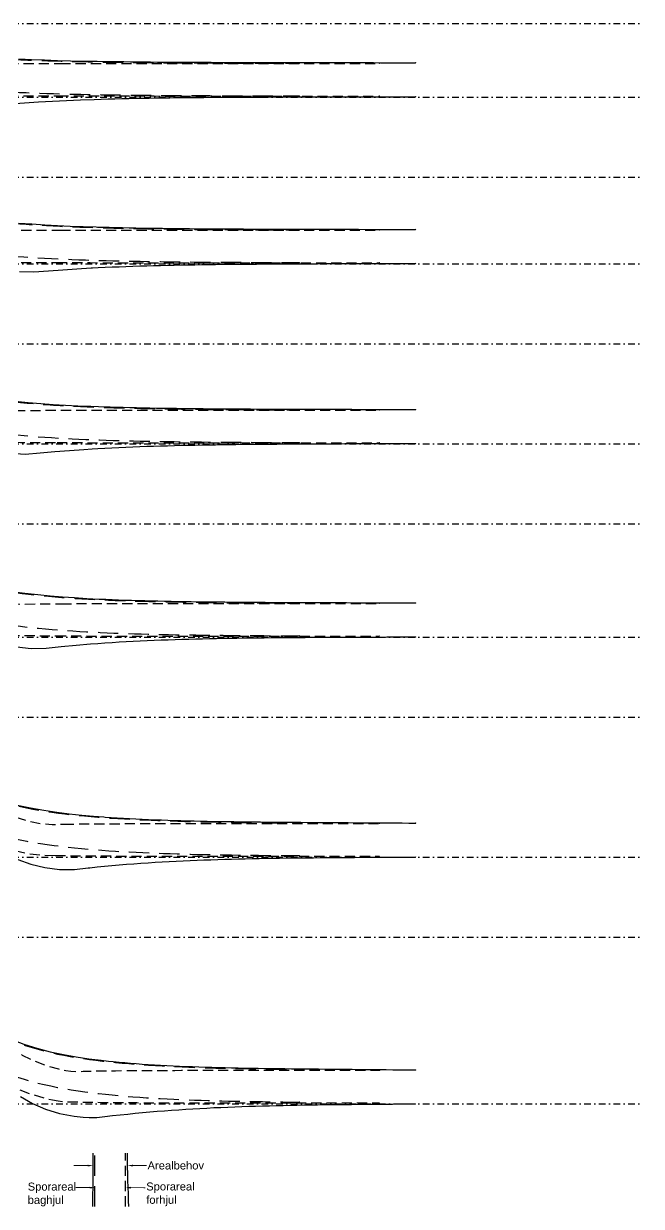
# Model space of a CAD drawing. Header units: millimetres. Extents: x -50 to 50, y -12 to 81.
# Drawn here: x 3.7 to 50, y -7.7 to 81 of the extents above; entities that cross this region are included whole.
import ezdxf
from ezdxf import colors
from ezdxf.entities.mleader import LeaderData, LeaderLine
from ezdxf.math import Vec2, Vec3

# ---------------------------------------------------------------- set-up
doc = ezdxf.new("R2010")
doc.units = ezdxf.units.MM
for name, pattern in [('DASHDOT', [1, 0.5, -0.25, 0, -0.25]), ('DASHED', [0.75, 0.5, -0.25]), ('DASHEDX2', [1.5, 1, -0.5])]:
    doc.linetypes.add(name, pattern=pattern)
doc.layers.add('vej', color=7, linetype='DASHDOT')
doc.styles.add('BT standard', font='sanss___.ttf')
doc.styles.get("Standard").update_dxf_attribs({"font": 'romans'})

# ---------------------------------------------------------------- blocks, each defined once
blk = doc.blocks.new('*U1470')
at = {"color": 2, "lineweight": 0}
blk.add_circle((0, 0), 0.0127, dxfattribs=at)
blk = doc.blocks.new('*U1471')
at = {"color": 2, "lineweight": 0}
blk.add_circle((0, 0), 0.0127, dxfattribs=at)
blk = doc.blocks.new('*U1472')
at = {"color": 2, "lineweight": 0}
blk.add_circle((0, 0), 0.0127, dxfattribs=at)
blk = doc.blocks.new('*U1473')
at = {"color": 2, "lineweight": 0}
blk.add_circle((0, 0), 0.0127, dxfattribs=at)
blk = doc.blocks.new('*U1474')
at = {"color": 1, "lineweight": 0}
blk.add_circle((0, 0), 0.0127, dxfattribs=at)
blk = doc.blocks.new('*U1475')
at = {"color": 1, "lineweight": 0}
blk.add_circle((0, 0), 0.0127, dxfattribs=at)
blk = doc.blocks.new('*U1476')
at = {"color": 2, "lineweight": 0}
blk.add_circle((0, 0), 0.0127, dxfattribs=at)
blk = doc.blocks.new('*U1477')
at = {"color": 2, "lineweight": 0}
blk.add_circle((0, 0), 0.0127, dxfattribs=at)
blk = doc.blocks.new('*U1478')
at = {"color": 2, "lineweight": 0}
blk.add_circle((0, 0), 0.0127, dxfattribs=at)
blk = doc.blocks.new('*U1479')
at = {"color": 2, "lineweight": 0}
blk.add_circle((0, 0), 0.0127, dxfattribs=at)
blk = doc.blocks.new('*U1480')
at = {"color": 1, "lineweight": 0}
blk.add_circle((0, 0), 0.0127, dxfattribs=at)
blk = doc.blocks.new('*U1481')
at = {"color": 1, "lineweight": 0}
blk.add_circle((0, 0), 0.0127, dxfattribs=at)
blk = doc.blocks.new('*U1482')
at = {"color": 2, "lineweight": 0}
blk.add_circle((0, 0), 0.0127, dxfattribs=at)
blk = doc.blocks.new('*U1483')
at = {"color": 2, "lineweight": 0}
blk.add_circle((0, 0), 0.0127, dxfattribs=at)
blk = doc.blocks.new('*U1484')
at = {"color": 2, "lineweight": 0}
blk.add_circle((0, 0), 0.0127, dxfattribs=at)
blk = doc.blocks.new('*U1485')
at = {"color": 2, "lineweight": 0}
blk.add_circle((0, 0), 0.0127, dxfattribs=at)
blk = doc.blocks.new('*U1486')
at = {"color": 1, "lineweight": 0}
blk.add_circle((0, 0), 0.0127, dxfattribs=at)
blk = doc.blocks.new('*U1487')
at = {"color": 1, "lineweight": 0}
blk.add_circle((0, 0), 0.0127, dxfattribs=at)
blk = doc.blocks.new('*U1488')
at = {"color": 2, "lineweight": 0}
blk.add_circle((0, 0), 0.0127, dxfattribs=at)
blk = doc.blocks.new('*U1489')
at = {"color": 2, "lineweight": 0}
blk.add_circle((0, 0), 0.0127, dxfattribs=at)
blk = doc.blocks.new('*U1490')
at = {"color": 2, "lineweight": 0}
blk.add_circle((0, 0), 0.0127, dxfattribs=at)
blk = doc.blocks.new('*U1491')
at = {"color": 2, "lineweight": 0}
blk.add_circle((0, 0), 0.0127, dxfattribs=at)
blk = doc.blocks.new('*U1492')
at = {"color": 1, "lineweight": 0}
blk.add_circle((0, 0), 0.0127, dxfattribs=at)
blk = doc.blocks.new('*U1493')
at = {"color": 1, "lineweight": 0}
blk.add_circle((0, 0), 0.0127, dxfattribs=at)
blk = doc.blocks.new('*U1496')
at = {"color": 2, "lineweight": 0}
blk.add_circle((0, 0), 0.0127, dxfattribs=at)
blk = doc.blocks.new('*U1497')
at = {"color": 2, "lineweight": 0}
blk.add_circle((0, 0), 0.0127, dxfattribs=at)
blk = doc.blocks.new('*U1498')
at = {"color": 2, "lineweight": 0}
blk.add_circle((0, 0), 0.0127, dxfattribs=at)
blk = doc.blocks.new('*U1499')
at = {"color": 2, "lineweight": 0}
blk.add_circle((0, 0), 0.0127, dxfattribs=at)
blk = doc.blocks.new('*U1500')
at = {"color": 1, "lineweight": 0}
blk.add_circle((0, 0), 0.0127, dxfattribs=at)
blk = doc.blocks.new('*U1501')
at = {"color": 1, "lineweight": 0}
blk.add_circle((0, 0), 0.0127, dxfattribs=at)
blk = doc.blocks.new('*U1504')
at = {"color": 2, "lineweight": 0}
blk.add_circle((0, 0), 0.0127, dxfattribs=at)
blk = doc.blocks.new('*U1505')
at = {"color": 2, "lineweight": 0}
blk.add_circle((0, 0), 0.0127, dxfattribs=at)
blk = doc.blocks.new('*U1506')
at = {"color": 2, "lineweight": 0}
blk.add_circle((0, 0), 0.0127, dxfattribs=at)
blk = doc.blocks.new('*U1507')
at = {"color": 2, "lineweight": 0}
blk.add_circle((0, 0), 0.0127, dxfattribs=at)
blk = doc.blocks.new('*U1508')
at = {"color": 1, "lineweight": 0}
blk.add_circle((0, 0), 0.0127, dxfattribs=at)
blk = doc.blocks.new('*U1509')
at = {"color": 1, "lineweight": 0}
blk.add_circle((0, 0), 0.0127, dxfattribs=at)
blk = doc.blocks.new('signatur1')
at = {"color": 1, "linetype": 'Continuous', "ltscale": 1.524, "flags": 128}
for points in [[(786.229, 195.996), (786.23, 196.375), (786.232, 196.885), (786.234, 197.395), (786.236, 197.904), (786.237, 198.414), (786.239, 198.923), (786.24, 199.432), (786.241, 199.942), (786.241, 199.988)], [(788.912, 195.996), (788.9, 196.421), (788.885, 196.927), (788.87, 197.433), (788.856, 197.938), (788.841, 198.445), (788.826, 198.951), (788.819, 199.458), (788.818, 199.965), (788.818, 199.988)]]:
    blk.add_lwpolyline(points, dxfattribs=at)
at = {"color": 2, "linetype": 'DASHEDX2', "ltscale": 1.524, "flags": 128}
blk.add_lwpolyline([(786.379, 195.996), (786.379, 195.999), (786.379, 196.508), (786.379, 197.017), (786.379, 197.526), (786.379, 198.033), (786.379, 198.542), (786.379, 199.051), (786.379, 199.56), (786.379, 199.988)], dxfattribs=at)
at = {"color": 2, "linetype": 'DASHED', "ltscale": 1.524, "flags": 128}
blk.add_lwpolyline([(788.68, 195.996), (788.68, 195.999), (788.68, 196.508), (788.68, 197.017), (788.68, 197.526), (788.68, 198.033), (788.68, 198.542), (788.68, 199.051), (788.68, 199.56), (788.68, 199.988)], dxfattribs=at)
at = {"insert": (781.333, 197.778), "char_height": 0.6, "attachment_point": 1, "style": 'BT standard'}
blk.add_mtext_dynamic_manual_height_columns('Sporareal\\Pbaghjul', width=3.74124, gutter_width=12.5, heights=[0], dxfattribs=at)
ml = blk.add_multileader_mtext('Standard')
ml.set_content('', color=256)
ml.set_leader_properties(lineweight=9)
ml.build(insert=Vec2(0, 0))
ml.multileader.update_dxf_attribs({"text_right_attachment_type": 6, "dogleg_length": 0.1, "arrow_head_size": 0.4})
ctx = ml.context
ctx.base_point, ctx.char_height, ctx.arrow_head_size, ctx.landing_gap_size, ctx.plane_origin = Vec3(784.703, 199.352), 0.6, 0.4, 0.09, Vec3(786.239, 199.052)
ctx.right_attachment, ctx.text_align_type = 6, 2
notes = []
notes.append((ctx, [(0, (1, 1, 0), (784.983, 199.052), (-1, 0), 0.1, [(0, [(786.239, 199.052)], 0, [])])]))
ctx.mtext.insert, ctx.mtext.alignment, ctx.mtext.flow_direction = Vec3(784.793, 199.652), 3, 5
ml = blk.add_multileader_mtext('Standard')
ml.set_content('Arealbehov', color=256, style='BT standard')
ml.set_leader_properties(lineweight=9)
ml.build(insert=Vec2(0, 0))
ml.multileader.update_dxf_attribs({"text_right_attachment_type": 6, "dogleg_length": 0.1, "arrow_head_size": 0.4})
ctx = ml.context
ctx.base_point, ctx.char_height, ctx.arrow_head_size, ctx.landing_gap_size, ctx.plane_origin = Vec3(790.236, 199.051), 0.6, 0.4, 0.09, Vec3(788.78, 199.051)
ctx.right_attachment = 6
notes.append((ctx, [(0, (1, 1, 0), (790.182, 199.051), (1, 0), 0.0548, [(0, [(788.825, 199.052)], 0, [])])]))
ctx.mtext.insert, ctx.mtext.flow_direction = Vec3(790.326, 199.36), 5
ml = blk.add_multileader_mtext('Standard')
ml.set_content('', color=256)
ml.set_leader_properties(lineweight=9)
ml.build(insert=Vec2(0, 0))
ml.multileader.update_dxf_attribs({"text_right_attachment_type": 6, "dogleg_length": 0.1, "arrow_head_size": 0.4})
ctx = ml.context
ctx.base_point, ctx.char_height, ctx.arrow_head_size, ctx.landing_gap_size, ctx.plane_origin = Vec3(784.843, 197.697), 0.6, 0.4, 0.09, Vec3(786.379, 197.397)
ctx.right_attachment, ctx.text_align_type = 6, 2
notes.append((ctx, [(0, (1, 1, 0), (785.123, 197.397), (-1, 0), 0.1, [(0, [(786.379, 197.397)], 0, [])])]))
ctx.mtext.insert, ctx.mtext.alignment, ctx.mtext.flow_direction = Vec3(784.933, 197.997), 3, 5
ml = blk.add_multileader_mtext('Standard')
ml.set_content('Sporareal\\Pforhjul', color=256, style='BT standard')
ml.set_leader_properties(lineweight=9)
ml.build(insert=Vec2(0, 0))
ml.multileader.update_dxf_attribs({"text_right_attachment_type": 6, "dogleg_length": 0.1, "arrow_head_size": 0.4})
ctx = ml.context
ctx.base_point, ctx.char_height, ctx.arrow_head_size, ctx.landing_gap_size, ctx.plane_origin = Vec3(790.136, 197.396), 0.6, 0.4, 0.09, Vec3(788.635, 197.396)
ctx.right_attachment = 6
notes.append((ctx, [(0, (1, 1, 0), (790.036, 197.396), (1, 0), 0.1, [(0, [(788.68, 197.397)], 0, [])])]))
ctx.mtext.insert, ctx.mtext.flow_direction = Vec3(790.226, 197.787), 5
for ctx, leaders in notes:
    for number, flags, end, landing, length, lines in leaders:
        leader = LeaderData()
        leader.index, (leader.has_last_leader_line, leader.has_dogleg_vector, leader.attachment_direction) = number, flags
        leader.last_leader_point, leader.dogleg_vector, leader.dogleg_length = Vec3(end), Vec3(landing), length
        for number, points, colour, breaks in lines:
            line = LeaderLine()
            line.index, line.vertices, line.color, line.breaks = number, Vec3.list(points), colors.encode_raw_color(colour), breaks
            leader.lines.append(line)
        ctx.leaders.append(leader)
blk = doc.blocks.new('BUS 12 S')
at = {"color": 1, "linetype": 'Continuous', "ltscale": 1.524, "flags": 128}
for points in [[(3.285, 78.352), (4.24, 78.312), (5.21, 78.276), (6.189, 78.246), (7.174, 78.22), (8.166, 78.198), (9.162, 78.179)], [(2.634, 74.984), (3.711, 75.074), (4.773, 75.14), (5.827, 75.197), (6.875, 75.246), (7.917, 75.288), (8.954, 75.324)], [(9.162, 78.179), (9.662, 78.171), (10.162, 78.163), (10.663, 78.156), (11.165, 78.15), (11.667, 78.144), (12.17, 78.138), (12.673, 78.133), (13.177, 78.128), (13.682, 78.124), (14.186, 78.12), (14.691, 78.116), (15.196, 78.113), (15.702, 78.11), (16.208, 78.107), (16.714, 78.104), (17.22, 78.102), (17.727, 78.1), (18.233, 78.098), (18.74, 78.096), (19.247, 78.094), (19.754, 78.092), (20.261, 78.091), (20.769, 78.09), (21.276, 78.088), (21.784, 78.087), (22.291, 78.086), (22.799, 78.085), (23.307, 78.084), (23.815, 78.084), (24.322, 78.083), (24.83, 78.082), (25.338, 78.081), (25.846, 78.081), (26.354, 78.08), (26.863, 78.079), (27.371, 78.078), (27.879, 78.078), (28.387, 78.077), (28.895, 78.076), (29.404, 78.076), (29.912, 78.075), (30.42, 78.074), (30.929, 78.073), (31.437, 78.073), (31.945, 78.072), (32.454, 78.071), (32.962, 78.071), (33.064, 78.07)], [(8.954, 75.324), (9.472, 75.34), (9.988, 75.354), (10.504, 75.368), (11.02, 75.38), (11.534, 75.392), (12.048, 75.402), (12.562, 75.412), (13.075, 75.421), (13.588, 75.429), (14.101, 75.437), (14.613, 75.444), (15.125, 75.45), (15.636, 75.456), (16.147, 75.462), (16.658, 75.467), (17.169, 75.471), (17.68, 75.476), (18.19, 75.479), (18.701, 75.483), (19.211, 75.486), (19.721, 75.489), (20.231, 75.492), (20.741, 75.495), (21.25, 75.497), (21.76, 75.499), (22.27, 75.501), (22.779, 75.503), (23.288, 75.505), (23.798, 75.506), (24.307, 75.508), (24.816, 75.509), (25.325, 75.51), (25.834, 75.512), (26.343, 75.513), (26.852, 75.514), (27.361, 75.514), (27.87, 75.515), (28.379, 75.516), (28.888, 75.517), (29.397, 75.517), (29.906, 75.518), (30.415, 75.518), (30.923, 75.519), (31.432, 75.519), (31.941, 75.52), (32.45, 75.52), (32.958, 75.52), (33.06, 75.52)], [(3.283, 66.05), (4.275, 65.977), (5.25, 65.917), (6.19, 65.867), (7.146, 65.824), (8.115, 65.787), (9.093, 65.755), (9.191, 65.752)], [(3.335, 62.42), (4.411, 62.378), (5.504, 62.47), (6.583, 62.551), (7.651, 62.62), (8.71, 62.681), (8.815, 62.686)], [(9.191, 65.752), (9.585, 65.741), (10.079, 65.728), (10.574, 65.716), (11.071, 65.705), (11.569, 65.694), (12.068, 65.685), (12.569, 65.676), (13.07, 65.668), (13.571, 65.66), (14.074, 65.654), (14.577, 65.647), (15.081, 65.641), (15.585, 65.636), (16.09, 65.631), (16.595, 65.627), (17.101, 65.622), (17.607, 65.619), (18.113, 65.615), (18.62, 65.612), (19.126, 65.609), (19.634, 65.606), (20.141, 65.603), (20.648, 65.601), (21.156, 65.599), (21.664, 65.597), (22.172, 65.595), (22.68, 65.593), (23.189, 65.592), (23.697, 65.59), (24.206, 65.589), (24.714, 65.588), (25.223, 65.587), (25.732, 65.586), (26.241, 65.584), (26.75, 65.583), (27.259, 65.582), (27.768, 65.581), (28.277, 65.579), (28.786, 65.578), (29.296, 65.577), (29.805, 65.576), (30.314, 65.574), (30.824, 65.573), (31.333, 65.572), (31.842, 65.571), (32.352, 65.57), (32.861, 65.568), (33.065, 65.568)], [(8.815, 62.686), (9.237, 62.707), (9.762, 62.732), (10.285, 62.755), (10.808, 62.776), (11.329, 62.796), (11.849, 62.814), (12.368, 62.83), (12.886, 62.846), (13.404, 62.86), (13.921, 62.873), (14.437, 62.885), (14.953, 62.896), (15.468, 62.906), (15.982, 62.916), (16.497, 62.925), (17.011, 62.933), (17.524, 62.94), (18.037, 62.947), (18.55, 62.953), (19.063, 62.959), (19.575, 62.964), (20.087, 62.969), (20.599, 62.973), (21.111, 62.977), (21.623, 62.981), (22.134, 62.985), (22.645, 62.988), (23.157, 62.991), (23.668, 62.994), (24.179, 62.996), (24.69, 62.998), (25.2, 63), (25.711, 63.002), (26.222, 63.004), (26.732, 63.006), (27.243, 63.007), (27.753, 63.009), (28.263, 63.01), (28.774, 63.011), (29.284, 63.012), (29.794, 63.013), (30.304, 63.014), (30.815, 63.015), (31.325, 63.016), (31.835, 63.016), (32.345, 63.017), (32.855, 63.018), (33.059, 63.018)], [(3.01, 52.686), (3.989, 52.594), (4.937, 52.518), (5.855, 52.455), (6.781, 52.401), (7.726, 52.353), (8.685, 52.312), (9.267, 52.29)], [(2.678, 48.783), (3.772, 48.728), (4.891, 48.809), (5.995, 48.91), (7.082, 48.998), (8.156, 49.075), (8.796, 49.116)], [(9.267, 52.29), (9.656, 52.277), (10.145, 52.261), (10.636, 52.247), (11.129, 52.233), (11.623, 52.221), (12.119, 52.209), (12.616, 52.199), (13.114, 52.189), (13.613, 52.18), (14.114, 52.171), (14.614, 52.164), (15.116, 52.157), (15.619, 52.15), (16.122, 52.144), (16.625, 52.139), (17.129, 52.134), (17.634, 52.129), (18.139, 52.125), (18.644, 52.121), (19.149, 52.117), (19.655, 52.114), (20.162, 52.11), (20.668, 52.108), (21.175, 52.105), (21.682, 52.103), (22.189, 52.1), (22.696, 52.098), (23.203, 52.096), (23.711, 52.095), (24.219, 52.093), (24.727, 52.092), (25.234, 52.09), (25.743, 52.089), (26.251, 52.087), (26.759, 52.086), (27.267, 52.084), (27.776, 52.083), (28.284, 52.081), (28.793, 52.08), (29.301, 52.078), (29.81, 52.077), (30.318, 52.075), (30.827, 52.074), (31.336, 52.072), (31.845, 52.071), (32.353, 52.069), (32.862, 52.068), (33.066, 52.067)], [(8.796, 49.116), (9.22, 49.141), (9.749, 49.171), (10.275, 49.198), (10.8, 49.224), (11.324, 49.247), (11.846, 49.269), (12.367, 49.289), (12.887, 49.308), (13.406, 49.325), (13.924, 49.341), (14.441, 49.355), (14.958, 49.369), (15.474, 49.381), (15.989, 49.393), (16.504, 49.403), (17.018, 49.413), (17.532, 49.422), (18.045, 49.43), (18.558, 49.438), (19.071, 49.445), (19.584, 49.451), (20.096, 49.457), (20.608, 49.463), (21.119, 49.468), (21.631, 49.472), (22.142, 49.476), (22.653, 49.48), (23.164, 49.484), (23.675, 49.487), (24.186, 49.49), (24.696, 49.493), (25.207, 49.496), (25.717, 49.498), (26.227, 49.5), (26.737, 49.502), (27.247, 49.504), (27.757, 49.506), (28.267, 49.507), (28.777, 49.509), (29.287, 49.51), (29.797, 49.511), (30.306, 49.512), (30.816, 49.513), (31.326, 49.514), (31.835, 49.515), (32.345, 49.516), (32.854, 49.517), (33.058, 49.517)], [(2.737, 38.429), (3.737, 38.296), (4.709, 38.187), (5.65, 38.098), (6.56, 38.024), (7.46, 37.961), (8.385, 37.906), (9.329, 37.858)], [(3.13, 34.263), (4.22, 34.15), (5.345, 34.181), (6.474, 34.297), (7.581, 34.399), (8.671, 34.489)], [(9.329, 37.858), (9.807, 37.836), (10.289, 37.816), (10.773, 37.798), (11.26, 37.78), (11.749, 37.764), (12.24, 37.75), (12.733, 37.736), (13.228, 37.723), (13.724, 37.712), (14.221, 37.701), (14.72, 37.691), (15.22, 37.682), (15.72, 37.673), (16.222, 37.665), (16.724, 37.658), (17.227, 37.651), (17.731, 37.645), (18.235, 37.64), (18.74, 37.635), (19.245, 37.63), (19.75, 37.625), (20.256, 37.621), (20.762, 37.618), (21.269, 37.614), (21.776, 37.611), (22.283, 37.608), (22.79, 37.605), (23.298, 37.603), (23.806, 37.601), (24.314, 37.599), (24.822, 37.597), (25.33, 37.595), (25.838, 37.593), (26.347, 37.591), (26.855, 37.589), (27.364, 37.587), (27.873, 37.585), (28.382, 37.583), (28.891, 37.581), (29.4, 37.579), (29.909, 37.577), (30.418, 37.575), (30.928, 37.573), (31.437, 37.571), (31.946, 37.569), (32.456, 37.567), (32.965, 37.565), (33.067, 37.564)], [(8.671, 34.489), (9.211, 34.529), (9.748, 34.567), (10.283, 34.602), (10.814, 34.635), (11.344, 34.665), (11.872, 34.693), (12.398, 34.719), (12.923, 34.743), (13.446, 34.765), (13.968, 34.785), (14.489, 34.804), (15.009, 34.822), (15.528, 34.838), (16.046, 34.853), (16.563, 34.866), (17.08, 34.879), (17.596, 34.891), (18.111, 34.901), (18.627, 34.911), (19.141, 34.92), (19.655, 34.929), (20.169, 34.936), (20.683, 34.944), (21.196, 34.95), (21.709, 34.956), (22.222, 34.962), (22.734, 34.967), (23.246, 34.971), (23.758, 34.976), (24.27, 34.98), (24.782, 34.983), (25.293, 34.987), (25.805, 34.99), (26.316, 34.993), (26.827, 34.995), (27.338, 34.998), (27.849, 35), (28.36, 35.002), (28.871, 35.004), (29.382, 35.005), (29.892, 35.007), (30.403, 35.008), (30.913, 35.01), (31.424, 35.011), (31.934, 35.012), (32.445, 35.013), (32.955, 35.014), (33.057, 35.014)], [(3.172, 22.405), (4.172, 22.194), (5.159, 22.02), (6.129, 21.877), (7.078, 21.758), (8.007, 21.659), (8.894, 21.578), (9.679, 21.517)], [(3.206, 18.33), (4.196, 17.97), (5.241, 17.715), (6.329, 17.567), (7.463, 17.584), (8.494, 17.696)], [(9.679, 21.517), (9.768, 21.51), (10.216, 21.479), (10.671, 21.449), (11.132, 21.422), (11.598, 21.396), (12.068, 21.372), (12.543, 21.349), (13.021, 21.328), (13.502, 21.309), (13.985, 21.291), (14.472, 21.274), (14.96, 21.258), (15.451, 21.244), (15.943, 21.231), (16.436, 21.219), (16.932, 21.207), (17.428, 21.197), (17.925, 21.187), (18.424, 21.178), (18.923, 21.17), (19.424, 21.163), (19.925, 21.156), (20.426, 21.149), (20.928, 21.143), (21.431, 21.138), (21.934, 21.133), (22.438, 21.128), (22.942, 21.124), (23.447, 21.12), (23.951, 21.116), (24.456, 21.113), (24.962, 21.11), (25.467, 21.107), (25.973, 21.103), (26.479, 21.1), (26.985, 21.097), (27.492, 21.093), (27.998, 21.09), (28.505, 21.087), (29.012, 21.084), (29.519, 21.08), (30.026, 21.077), (30.533, 21.074), (31.04, 21.071), (31.548, 21.067), (32.055, 21.064), (32.563, 21.061), (33.07, 21.057)], [(8.494, 17.696), (8.608, 17.708), (9.17, 17.765), (9.727, 17.82), (10.279, 17.871), (10.827, 17.919), (11.371, 17.964), (11.911, 18.006), (12.448, 18.045), (12.982, 18.081), (13.514, 18.115), (14.043, 18.147), (14.57, 18.176), (15.096, 18.203), (15.62, 18.228), (16.142, 18.251), (16.663, 18.273), (17.183, 18.293), (17.702, 18.311), (18.22, 18.328), (18.737, 18.343), (19.253, 18.358), (19.769, 18.371), (20.283, 18.383), (20.798, 18.395), (21.312, 18.405), (21.825, 18.415), (22.338, 18.423), (22.85, 18.431), (23.362, 18.439), (23.874, 18.446), (24.386, 18.452), (24.897, 18.458), (25.408, 18.463), (25.919, 18.468), (26.429, 18.473), (26.939, 18.477), (27.45, 18.481), (27.96, 18.484), (28.47, 18.488), (28.979, 18.491), (29.489, 18.493), (29.998, 18.496), (30.508, 18.498), (31.017, 18.5), (31.526, 18.502), (32.036, 18.504), (32.545, 18.506), (33.054, 18.507)], [(2.696, 4.848), (3.658, 4.479), (4.652, 4.169), (5.646, 3.914), (6.63, 3.704), (7.596, 3.532), (8.544, 3.39), (9.472, 3.272), (10.019, 3.21)], [(3.413, 0.553), (4.318, 0.03), (5.301, -0.392), (6.346, -0.711), (7.44, -0.924), (8.115, -1)], [(10.019, 3.21), (10.38, 3.173), (10.814, 3.131), (11.234, 3.093), (11.663, 3.057), (12.102, 3.023), (12.548, 2.991), (13.001, 2.961), (13.46, 2.932), (13.925, 2.906), (14.394, 2.881), (14.867, 2.858), (15.345, 2.836), (15.825, 2.816), (16.309, 2.798), (16.795, 2.78), (17.283, 2.764), (17.773, 2.75), (18.266, 2.736), (18.76, 2.723), (19.255, 2.712), (19.751, 2.701), (20.249, 2.691), (20.748, 2.682), (21.248, 2.673), (21.748, 2.665), (22.25, 2.658), (22.752, 2.652), (23.255, 2.645), (23.758, 2.64), (24.262, 2.635), (24.766, 2.63), (25.271, 2.625), (25.776, 2.62), (26.281, 2.615), (26.787, 2.61), (27.293, 2.605), (27.799, 2.6), (28.305, 2.595), (28.812, 2.59), (29.319, 2.585), (29.826, 2.58), (30.333, 2.575), (30.841, 2.57), (31.348, 2.565), (31.856, 2.56), (32.363, 2.555), (32.871, 2.55), (33.074, 2.548)], [(8.115, -1), (8.57, -1.028), (9.152, -1.011), (9.739, -0.943), (10.319, -0.878), (10.891, -0.816), (11.457, -0.757), (12.017, -0.702), (12.572, -0.649), (13.122, -0.6), (13.668, -0.554), (14.211, -0.511), (14.749, -0.47), (15.285, -0.433), (15.819, -0.398), (16.35, -0.365), (16.879, -0.335), (17.406, -0.307), (17.931, -0.281), (18.454, -0.257), (18.977, -0.235), (19.498, -0.215), (20.018, -0.196), (20.537, -0.178), (21.055, -0.162), (21.572, -0.147), (22.089, -0.134), (22.604, -0.121), (23.12, -0.11), (23.634, -0.099), (24.149, -0.089), (24.662, -0.08), (25.176, -0.071), (25.689, -0.064), (26.201, -0.057), (26.714, -0.05), (27.226, -0.044), (27.737, -0.039), (28.249, -0.033), (28.76, -0.029), (29.272, -0.024), (29.782, -0.02), (30.293, -0.017), (30.804, -0.013), (31.315, -0.01), (31.825, -0.007), (32.335, -0.005), (32.845, -0.002), (33.049, -0.002)]]:
    blk.add_lwpolyline(points, dxfattribs=at)
at = {"color": 2, "linetype": 'DASHED', "ltscale": 1.524, "flags": 128}
for points in [[(-18.64, 80.924), (-17.62, 80.924), (-16.599, 80.924), (-15.579, 80.924), (-14.558, 80.924), (-13.537, 80.924), (-12.517, 80.924), (-11.496, 80.924), (-10.475, 80.924), (-9.435, 80.904), (-8.378, 80.783), (-7.326, 80.556), (-6.292, 80.223), (-5.289, 79.788), (-4.328, 79.233), (-3.417, 78.716), (-2.475, 78.329), (-1.514, 78.078), (-0.548, 77.966), (0.407, 77.993), (1.418, 78.01), (2.41, 78.014), (3.406, 78.017), (4.405, 78.019), (5.406, 78.02), (6.41, 78.022)], [(-18.64, 78.474), (-17.62, 78.474), (-16.599, 78.474), (-15.579, 78.474), (-14.558, 78.474), (-13.537, 78.474), (-12.517, 78.474), (-11.496, 78.474), (-10.475, 78.474), (-9.474, 78.455), (-8.502, 78.341), (-7.561, 78.127), (-6.658, 77.817), (-5.8, 77.414), (-5.01, 76.913), (-4.133, 76.382), (-3.166, 75.979), (-2.131, 75.708), (-1.051, 75.576), (0.053, 75.586), (1.083, 75.589), (2.126, 75.585), (3.165, 75.582), (4.201, 75.58), (5.234, 75.578), (6.265, 75.577)], [(6.41, 78.022), (6.913, 78.022), (7.416, 78.022), (7.92, 78.023), (8.424, 78.023), (8.928, 78.023), (9.433, 78.023), (9.938, 78.023), (10.443, 78.024), (10.949, 78.024), (11.455, 78.024), (11.961, 78.024), (12.467, 78.024), (12.973, 78.024), (13.48, 78.024), (13.987, 78.024), (14.494, 78.024), (15.001, 78.024), (15.508, 78.024), (16.015, 78.024), (16.523, 78.024), (17.03, 78.024), (17.538, 78.024), (18.045, 78.024), (18.555, 78.024), (19.063, 78.024), (19.571, 78.024), (20.078, 78.024), (20.586, 78.024), (21.094, 78.024), (21.602, 78.024), (22.11, 78.024), (22.618, 78.024), (23.126, 78.024), (23.634, 78.024), (24.142, 78.024), (24.651, 78.024), (25.159, 78.024), (25.667, 78.024), (26.175, 78.024), (26.684, 78.024), (27.192, 78.024), (27.7, 78.024), (28.209, 78.024), (28.717, 78.024), (29.225, 78.024), (29.734, 78.024), (30.242, 78.024), (30.344, 78.024)], [(6.265, 75.577), (6.779, 75.577), (7.293, 75.576), (7.807, 75.576), (8.32, 75.576), (8.832, 75.575), (9.345, 75.575), (9.857, 75.575), (10.369, 75.575), (10.88, 75.575), (11.392, 75.575), (11.903, 75.575), (12.414, 75.575), (12.925, 75.575), (13.435, 75.575), (13.945, 75.574), (14.456, 75.574), (14.966, 75.574), (15.476, 75.574), (15.986, 75.574), (16.495, 75.574), (17.005, 75.574), (17.515, 75.574), (18.024, 75.574), (18.531, 75.574), (19.041, 75.574), (19.55, 75.574), (20.059, 75.574), (20.569, 75.574), (21.078, 75.574), (21.587, 75.574), (22.096, 75.574), (22.606, 75.574), (23.115, 75.574), (23.624, 75.574), (24.133, 75.574), (24.642, 75.574), (25.151, 75.574), (25.659, 75.574), (26.168, 75.574), (26.677, 75.574), (27.186, 75.574), (27.695, 75.574), (28.204, 75.574), (28.712, 75.574), (29.221, 75.574), (29.73, 75.574), (30.239, 75.574), (30.34, 75.574)], [(-18.64, 69.424), (-17.62, 69.424), (-16.599, 69.424), (-15.579, 69.424), (-14.558, 69.424), (-13.537, 69.424), (-12.517, 69.424), (-11.496, 69.424), (-10.475, 69.424), (-9.427, 69.39), (-8.369, 69.261), (-7.316, 69.036), (-6.279, 68.718), (-5.267, 68.308), (-4.29, 67.808), (-3.366, 67.252), (-2.443, 66.765), (-1.502, 66.354), (-0.548, 66.02), (0.416, 65.765), (1.388, 65.589), (2.362, 65.492), (3.327, 65.502), (4.316, 65.508), (5.308, 65.513), (6.305, 65.516), (6.405, 65.516)], [(-18.64, 66.974), (-17.62, 66.974), (-16.599, 66.974), (-15.579, 66.974), (-14.558, 66.974), (-13.537, 66.974), (-12.517, 66.974), (-11.496, 66.974), (-10.475, 66.974), (-9.477, 66.942), (-8.501, 66.818), (-7.551, 66.606), (-6.634, 66.307), (-5.756, 65.926), (-4.922, 65.465), (-4.103, 64.932), (-3.215, 64.446), (-2.275, 64.03), (-1.292, 63.686), (-0.274, 63.416), (0.772, 63.222), (1.838, 63.107), (2.911, 63.097), (3.962, 63.091), (5.009, 63.086), (6.052, 63.083), (6.156, 63.082)], [(6.405, 65.516), (6.805, 65.517), (7.306, 65.518), (7.807, 65.519), (8.309, 65.52), (8.811, 65.521), (9.314, 65.521), (9.818, 65.522), (10.322, 65.522), (10.827, 65.523), (11.332, 65.523), (11.837, 65.523), (12.343, 65.523), (12.849, 65.523), (13.355, 65.524), (13.862, 65.524), (14.369, 65.524), (14.876, 65.524), (15.383, 65.524), (15.89, 65.524), (16.398, 65.524), (16.906, 65.524), (17.414, 65.524), (17.922, 65.524), (18.43, 65.524), (18.939, 65.524), (19.447, 65.524), (19.956, 65.524), (20.465, 65.524), (20.973, 65.524), (21.482, 65.524), (21.994, 65.524), (22.503, 65.524), (23.011, 65.524), (23.52, 65.524), (24.029, 65.524), (24.538, 65.524), (25.048, 65.524), (25.557, 65.524), (26.066, 65.524), (26.575, 65.524), (27.085, 65.524), (27.594, 65.524), (28.103, 65.524), (28.613, 65.524), (29.122, 65.524), (29.632, 65.524), (30.141, 65.524), (30.345, 65.524)], [(6.156, 63.082), (6.572, 63.081), (7.091, 63.08), (7.61, 63.079), (8.127, 63.079), (8.645, 63.078), (9.161, 63.077), (9.677, 63.077), (10.193, 63.077), (10.708, 63.076), (11.222, 63.076), (11.736, 63.076), (12.25, 63.075), (12.764, 63.075), (13.277, 63.075), (13.79, 63.075), (14.302, 63.075), (14.815, 63.075), (15.327, 63.075), (15.839, 63.075), (16.351, 63.075), (16.863, 63.075), (17.374, 63.075), (17.886, 63.075), (18.397, 63.075), (18.908, 63.074), (19.419, 63.074), (19.93, 63.074), (20.441, 63.074), (20.951, 63.074), (21.462, 63.074), (21.97, 63.074), (22.481, 63.074), (22.992, 63.074), (23.502, 63.074), (24.013, 63.074), (24.523, 63.074), (25.033, 63.074), (25.544, 63.074), (26.054, 63.074), (26.564, 63.074), (27.074, 63.074), (27.585, 63.074), (28.095, 63.074), (28.605, 63.074), (29.115, 63.074), (29.625, 63.074), (30.135, 63.074), (30.339, 63.074)], [(-18.64, 56.925), (-17.62, 56.925), (-16.599, 56.925), (-15.579, 56.925), (-14.558, 56.925), (-13.537, 56.925), (-12.517, 56.925), (-11.496, 56.925), (-10.475, 56.925), (-9.421, 56.878), (-8.361, 56.719), (-7.311, 56.454), (-6.283, 56.085), (-5.29, 55.615), (-4.342, 55.046), (-3.451, 54.384), (-2.623, 53.714), (-1.76, 53.149), (-0.863, 52.691), (0.062, 52.345), (1.004, 52.113), (1.955, 51.995), (2.913, 51.985), (3.891, 51.997), (4.875, 52.005), (5.863, 52.01), (6.459, 52.013)], [(-18.64, 54.475), (-17.62, 54.475), (-16.599, 54.475), (-15.579, 54.475), (-14.558, 54.475), (-13.537, 54.475), (-12.517, 54.475), (-11.496, 54.475), (-10.475, 54.475), (-9.486, 54.43), (-8.521, 54.28), (-7.589, 54.032), (-6.697, 53.689), (-5.853, 53.255), (-5.066, 52.737), (-4.341, 52.141), (-3.6, 51.486), (-2.754, 50.914), (-1.828, 50.439), (-0.836, 50.067), (0.205, 49.804), (1.281, 49.654), (2.365, 49.615), (3.425, 49.603), (4.479, 49.595), (5.528, 49.59), (6.156, 49.587)], [(6.459, 52.013), (6.857, 52.015), (7.355, 52.016), (7.853, 52.018), (8.353, 52.019), (8.853, 52.02), (9.355, 52.02), (9.856, 52.021), (10.359, 52.022), (10.862, 52.022), (11.365, 52.023), (11.869, 52.023), (12.373, 52.023), (12.878, 52.024), (13.383, 52.024), (13.888, 52.024), (14.394, 52.024), (14.9, 52.024), (15.406, 52.024), (15.912, 52.024), (16.419, 52.025), (16.926, 52.025), (17.433, 52.025), (17.94, 52.025), (18.448, 52.025), (18.955, 52.025), (19.463, 52.025), (19.971, 52.025), (20.478, 52.025), (20.986, 52.025), (21.495, 52.025), (22.003, 52.025), (22.511, 52.025), (23.022, 52.025), (23.53, 52.025), (24.038, 52.025), (24.547, 52.025), (25.055, 52.025), (25.564, 52.025), (26.072, 52.025), (26.581, 52.025), (27.089, 52.025), (27.598, 52.025), (28.107, 52.025), (28.616, 52.025), (29.124, 52.025), (29.633, 52.025), (30.142, 52.025), (30.346, 52.025)], [(6.156, 49.587), (6.573, 49.585), (7.093, 49.584), (7.613, 49.582), (8.132, 49.581), (8.65, 49.58), (9.168, 49.58), (9.684, 49.579), (10.201, 49.578), (10.716, 49.578), (11.231, 49.577), (11.746, 49.577), (12.26, 49.577), (12.774, 49.576), (13.287, 49.576), (13.8, 49.576), (14.313, 49.576), (14.825, 49.576), (15.338, 49.576), (15.85, 49.576), (16.361, 49.575), (16.873, 49.575), (17.384, 49.575), (17.895, 49.575), (18.406, 49.575), (18.917, 49.575), (19.428, 49.575), (19.939, 49.575), (20.449, 49.575), (20.959, 49.575), (21.47, 49.575), (21.98, 49.575), (22.49, 49.575), (22.997, 49.575), (23.508, 49.575), (24.018, 49.575), (24.528, 49.575), (25.038, 49.575), (25.548, 49.575), (26.057, 49.575), (26.567, 49.575), (27.077, 49.575), (27.587, 49.575), (28.096, 49.575), (28.606, 49.575), (29.116, 49.575), (29.625, 49.575), (30.135, 49.575), (30.338, 49.575)], [(-18.64, 43.425), (-17.62, 43.425), (-16.599, 43.425), (-15.579, 43.425), (-14.558, 43.425), (-13.537, 43.425), (-12.517, 43.425), (-11.496, 43.425), (-10.475, 43.425), (-9.425, 43.383), (-8.368, 43.232), (-7.319, 42.975), (-6.292, 42.614), (-5.298, 42.151), (-4.35, 41.59), (-3.457, 40.935), (-2.633, 40.189), (-1.855, 39.482), (-1.03, 38.872), (-0.165, 38.367), (0.736, 37.971), (1.661, 37.688), (2.6, 37.52), (3.542, 37.467), (4.511, 37.484), (5.49, 37.496), (6.474, 37.504)], [(-18.64, 40.975), (-17.62, 40.975), (-16.599, 40.975), (-15.579, 40.975), (-14.558, 40.975), (-13.537, 40.975), (-12.517, 40.975), (-11.496, 40.975), (-10.475, 40.975), (-9.485, 40.935), (-8.521, 40.793), (-7.588, 40.552), (-6.696, 40.215), (-5.851, 39.789), (-5.062, 39.277), (-4.335, 38.687), (-3.684, 38.023), (-2.973, 37.32), (-2.161, 36.703), (-1.263, 36.177), (-0.298, 35.752), (0.725, 35.432), (1.789, 35.223), (2.88, 35.131), (3.953, 35.116), (5.015, 35.104), (6.072, 35.096)], [(6.474, 37.504), (6.968, 37.507), (7.464, 37.51), (7.96, 37.512), (8.458, 37.514), (8.956, 37.516), (9.456, 37.517), (9.956, 37.518), (10.457, 37.519), (10.959, 37.52), (11.461, 37.521), (11.964, 37.522), (12.467, 37.522), (12.971, 37.523), (13.476, 37.523), (13.981, 37.523), (14.486, 37.524), (14.991, 37.524), (15.497, 37.524), (16.004, 37.524), (16.51, 37.524), (17.017, 37.524), (17.524, 37.524), (18.032, 37.525), (18.539, 37.525), (19.047, 37.525), (19.555, 37.525), (20.063, 37.525), (20.571, 37.525), (21.08, 37.525), (21.588, 37.525), (22.097, 37.525), (22.605, 37.525), (23.114, 37.525), (23.623, 37.525), (24.132, 37.525), (24.641, 37.525), (25.152, 37.525), (25.661, 37.525), (26.17, 37.525), (26.68, 37.525), (27.189, 37.525), (27.698, 37.525), (28.207, 37.525), (28.717, 37.525), (29.226, 37.525), (29.735, 37.525), (30.245, 37.525), (30.347, 37.525)], [(6.072, 35.096), (6.598, 35.093), (7.123, 35.09), (7.646, 35.088), (8.169, 35.086), (8.691, 35.084), (9.211, 35.083), (9.731, 35.082), (10.25, 35.081), (10.768, 35.08), (11.286, 35.079), (11.803, 35.078), (12.319, 35.078), (12.835, 35.077), (13.351, 35.077), (13.866, 35.077), (14.38, 35.076), (14.894, 35.076), (15.408, 35.076), (15.922, 35.076), (16.435, 35.076), (16.948, 35.076), (17.461, 35.076), (17.973, 35.075), (18.485, 35.075), (18.997, 35.075), (19.509, 35.075), (20.021, 35.075), (20.533, 35.075), (21.044, 35.075), (21.556, 35.075), (22.067, 35.075), (22.578, 35.075), (23.089, 35.075), (23.6, 35.075), (24.111, 35.075), (24.621, 35.075), (25.13, 35.075), (25.641, 35.075), (26.151, 35.075), (26.662, 35.075), (27.173, 35.075), (27.683, 35.075), (28.194, 35.075), (28.704, 35.075), (29.214, 35.075), (29.725, 35.075), (30.235, 35.075), (30.337, 35.075)], [(-18.64, 28.925), (-17.62, 28.925), (-16.599, 28.925), (-15.579, 28.925), (-14.558, 28.925), (-13.537, 28.925), (-12.517, 28.925), (-11.496, 28.925), (-10.475, 28.925), (-9.424, 28.868), (-8.375, 28.705), (-7.336, 28.446), (-6.316, 28.093), (-5.326, 27.647), (-4.375, 27.113), (-3.472, 26.493), (-2.626, 25.792), (-1.845, 25.016), (-1.12, 24.234), (-0.362, 23.527), (0.436, 22.897), (1.271, 22.349), (2.139, 21.885), (3.035, 21.508), (3.953, 21.218), (4.886, 21.018), (5.799, 20.951), (6.667, 20.97)], [(-18.64, 26.475), (-17.62, 26.475), (-16.599, 26.475), (-15.579, 26.475), (-14.558, 26.475), (-13.537, 26.475), (-12.517, 26.475), (-11.496, 26.475), (-10.475, 26.475), (-9.497, 26.421), (-8.54, 26.266), (-7.612, 26.022), (-6.719, 25.692), (-5.869, 25.28), (-5.067, 24.79), (-4.319, 24.227), (-3.631, 23.597), (-3.009, 22.905), (-2.382, 22.159), (-1.663, 21.46), (-0.868, 20.824), (-0.003, 20.257), (0.921, 19.762), (1.895, 19.345), (2.911, 19.012), (3.959, 18.766), (5.059, 18.649), (6.024, 18.63)], [(6.667, 20.97), (6.764, 20.972), (7.249, 20.98), (7.735, 20.987), (8.223, 20.993), (8.712, 20.998), (9.203, 21.002), (9.695, 21.005), (10.188, 21.008), (10.682, 21.011), (11.177, 21.013), (11.674, 21.015), (12.171, 21.016), (12.669, 21.018), (13.168, 21.019), (13.668, 21.02), (14.168, 21.021), (14.669, 21.021), (15.171, 21.022), (15.673, 21.022), (16.175, 21.023), (16.678, 21.023), (17.182, 21.023), (17.686, 21.024), (18.19, 21.024), (18.694, 21.024), (19.199, 21.024), (19.704, 21.024), (20.21, 21.024), (20.715, 21.025), (21.221, 21.025), (21.727, 21.025), (22.233, 21.025), (22.74, 21.025), (23.246, 21.025), (23.753, 21.025), (24.26, 21.025), (24.767, 21.025), (25.274, 21.025), (25.781, 21.025), (26.288, 21.025), (26.795, 21.025), (27.303, 21.025), (27.813, 21.025), (28.32, 21.025), (28.827, 21.025), (29.335, 21.025), (29.842, 21.025), (30.35, 21.025)], [(6.024, 18.63), (6.131, 18.628), (6.664, 18.62), (7.196, 18.613), (7.725, 18.607), (8.254, 18.602), (8.78, 18.598), (9.305, 18.595), (9.829, 18.592), (10.352, 18.589), (10.874, 18.587), (11.394, 18.585), (11.914, 18.584), (12.433, 18.582), (12.95, 18.581), (13.468, 18.58), (13.984, 18.579), (14.5, 18.579), (15.015, 18.578), (15.529, 18.578), (16.044, 18.577), (16.557, 18.577), (17.07, 18.577), (17.583, 18.576), (18.096, 18.576), (18.608, 18.576), (19.119, 18.576), (19.631, 18.576), (20.142, 18.576), (20.653, 18.575), (21.164, 18.575), (21.675, 18.575), (22.185, 18.575), (22.695, 18.575), (23.205, 18.575), (23.715, 18.575), (24.225, 18.575), (24.735, 18.575), (25.244, 18.575), (25.754, 18.575), (26.263, 18.575), (26.773, 18.575), (27.282, 18.575), (27.788, 18.575), (28.298, 18.575), (28.807, 18.575), (29.316, 18.575), (29.825, 18.575), (30.334, 18.575)], [(-18.64, 12.425), (-17.62, 12.425), (-16.599, 12.425), (-15.579, 12.425), (-14.558, 12.425), (-13.537, 12.425), (-12.517, 12.425), (-11.496, 12.425), (-10.475, 12.425), (-9.415, 12.349), (-8.366, 12.171), (-7.326, 11.91), (-6.304, 11.568), (-5.306, 11.146), (-4.34, 10.646), (-3.412, 10.071), (-2.53, 9.423), (-1.699, 8.707), (-0.925, 7.927), (-0.216, 7.074), (0.443, 6.241), (1.153, 5.479), (1.909, 4.792), (2.71, 4.187), (3.551, 3.665), (4.427, 3.23), (5.331, 2.883), (6.256, 2.626), (6.819, 2.514)], [(-18.64, 9.975), (-17.62, 9.975), (-16.599, 9.975), (-15.579, 9.975), (-14.558, 9.975), (-13.537, 9.975), (-12.517, 9.975), (-11.496, 9.975), (-10.475, 9.975), (-9.504, 9.903), (-8.543, 9.733), (-7.608, 9.486), (-6.702, 9.165), (-5.831, 8.771), (-4.999, 8.308), (-4.211, 7.78), (-3.471, 7.191), (-2.784, 6.544), (-2.153, 5.845), (-1.598, 5.099), (-1.011, 4.291), (-0.332, 3.537), (0.43, 2.84), (1.266, 2.209), (2.166, 1.648), (3.123, 1.164), (4.127, 0.762), (5.17, 0.448), (5.811, 0.302)], [(6.819, 2.514), (7.196, 2.458), (7.637, 2.433), (8.117, 2.446), (8.598, 2.458), (9.081, 2.468), (9.566, 2.477), (10.052, 2.484), (10.54, 2.49), (11.03, 2.496), (11.521, 2.5), (12.013, 2.504), (12.506, 2.507), (13.001, 2.51), (13.496, 2.512), (13.993, 2.514), (14.491, 2.516), (14.989, 2.517), (15.488, 2.518), (15.989, 2.519), (16.489, 2.52), (16.991, 2.521), (17.493, 2.522), (17.995, 2.522), (18.499, 2.523), (19.002, 2.523), (19.506, 2.523), (20.011, 2.524), (20.515, 2.524), (21.021, 2.524), (21.526, 2.524), (22.032, 2.524), (22.538, 2.524), (23.044, 2.524), (23.55, 2.525), (24.057, 2.525), (24.564, 2.525), (25.071, 2.525), (25.578, 2.525), (26.085, 2.525), (26.593, 2.525), (27.101, 2.525), (27.608, 2.525), (28.116, 2.525), (28.624, 2.525), (29.132, 2.525), (29.64, 2.525), (30.148, 2.525), (30.354, 2.525)], [(5.811, 0.302), (6.243, 0.224), (6.812, 0.167), (7.353, 0.154), (7.891, 0.142), (8.428, 0.132), (8.963, 0.123), (9.496, 0.116), (10.027, 0.11), (10.556, 0.104), (11.084, 0.1), (11.611, 0.096), (12.136, 0.093), (12.66, 0.09), (13.183, 0.088), (13.704, 0.086), (14.225, 0.084), (14.745, 0.083), (15.264, 0.082), (15.782, 0.081), (16.299, 0.08), (16.816, 0.079), (17.332, 0.078), (17.848, 0.078), (18.363, 0.077), (18.877, 0.077), (19.391, 0.077), (19.905, 0.076), (20.418, 0.076), (20.931, 0.076), (21.444, 0.076), (21.956, 0.076), (22.468, 0.076), (22.98, 0.076), (23.492, 0.075), (24.003, 0.075), (24.514, 0.075), (25.025, 0.075), (25.536, 0.075), (26.047, 0.075), (26.558, 0.075), (27.068, 0.075), (27.578, 0.075), (28.089, 0.075), (28.599, 0.075), (29.109, 0.075), (29.619, 0.075), (30.129, 0.075), (30.33, 0.075)]]:
    blk.add_lwpolyline(points, dxfattribs=at)
at = {"color": 2, "linetype": 'DASHEDX2', "ltscale": 1.524, "flags": 128}
for points in [[(0.446, 78.47), (0.945, 78.435), (1.444, 78.402), (1.945, 78.372), (2.446, 78.344), (2.948, 78.318), (3.451, 78.295), (3.954, 78.273), (4.457, 78.253), (4.962, 78.235), (5.466, 78.218), (5.971, 78.202), (6.476, 78.188), (6.982, 78.175), (7.487, 78.163), (7.994, 78.152), (8.5, 78.141), (9.006, 78.132), (9.513, 78.123), (10.02, 78.115), (10.527, 78.108), (11.034, 78.101), (11.541, 78.095), (12.048, 78.089), (12.556, 78.084), (13.063, 78.079), (13.571, 78.075), (14.079, 78.071), (14.586, 78.067), (15.094, 78.064), (15.602, 78.06), (16.11, 78.058), (16.618, 78.055), (17.126, 78.052), (17.634, 78.05), (18.142, 78.048), (18.651, 78.046), (19.159, 78.044), (19.667, 78.043), (20.175, 78.041), (20.684, 78.04), (21.192, 78.039), (21.7, 78.037), (22.209, 78.036), (22.717, 78.035), (23.225, 78.035), (23.734, 78.034), (24.242, 78.033), (24.344, 78.033)], [(0.263, 76.027), (0.776, 75.991), (1.289, 75.957), (1.802, 75.926), (2.315, 75.898), (2.827, 75.871), (3.34, 75.847), (3.852, 75.825), (4.364, 75.805), (4.875, 75.786), (5.387, 75.769), (5.898, 75.753), (6.409, 75.739), (6.92, 75.726), (7.431, 75.713), (7.941, 75.702), (8.452, 75.692), (8.962, 75.682), (9.472, 75.674), (9.982, 75.666), (10.492, 75.658), (11.002, 75.651), (11.512, 75.645), (12.022, 75.639), (12.531, 75.634), (13.041, 75.629), (13.55, 75.625), (14.06, 75.621), (14.569, 75.617), (15.078, 75.614), (15.587, 75.61), (16.097, 75.608), (16.606, 75.605), (17.115, 75.602), (17.624, 75.6), (18.133, 75.598), (18.642, 75.596), (19.151, 75.594), (19.659, 75.593), (20.168, 75.591), (20.677, 75.59), (21.186, 75.589), (21.695, 75.587), (22.204, 75.586), (22.712, 75.585), (23.221, 75.585), (23.73, 75.584), (24.239, 75.583), (24.34, 75.583)], [(0.488, 66.284), (0.879, 66.235), (1.371, 66.179), (1.864, 66.127), (2.359, 66.079), (2.855, 66.035), (3.353, 65.994), (3.852, 65.956), (4.352, 65.922), (4.854, 65.89), (5.356, 65.861), (5.858, 65.834), (6.362, 65.809), (6.866, 65.786), (7.37, 65.765), (7.875, 65.746), (8.381, 65.728), (8.887, 65.711), (9.393, 65.696), (9.899, 65.682), (10.406, 65.67), (10.913, 65.658), (11.421, 65.647), (11.928, 65.637), (12.436, 65.628), (12.944, 65.62), (13.452, 65.612), (13.96, 65.605), (14.468, 65.599), (14.977, 65.593), (15.485, 65.587), (15.994, 65.582), (16.503, 65.577), (17.012, 65.573), (17.521, 65.569), (18.03, 65.566), (18.539, 65.562), (19.048, 65.559), (19.557, 65.556), (20.066, 65.554), (20.575, 65.551), (21.085, 65.549), (21.594, 65.547), (22.103, 65.545), (22.613, 65.544), (23.122, 65.542), (23.632, 65.541), (24.141, 65.539), (24.345, 65.539)], [(0.174, 63.854), (0.586, 63.803), (1.1, 63.744), (1.615, 63.69), (2.13, 63.64), (2.645, 63.594), (3.16, 63.552), (3.675, 63.513), (4.189, 63.477), (4.703, 63.445), (5.217, 63.414), (5.731, 63.387), (6.245, 63.362), (6.758, 63.338), (7.272, 63.317), (7.785, 63.297), (8.297, 63.279), (8.81, 63.263), (9.322, 63.247), (9.835, 63.233), (10.347, 63.22), (10.858, 63.209), (11.37, 63.198), (11.882, 63.188), (12.393, 63.179), (12.905, 63.17), (13.416, 63.162), (13.927, 63.155), (14.438, 63.149), (14.949, 63.143), (15.46, 63.137), (15.97, 63.132), (16.481, 63.127), (16.992, 63.123), (17.502, 63.119), (18.013, 63.116), (18.523, 63.112), (19.034, 63.109), (19.544, 63.106), (20.054, 63.104), (20.564, 63.101), (21.075, 63.099), (21.585, 63.097), (22.095, 63.095), (22.605, 63.094), (23.115, 63.092), (23.625, 63.091), (24.135, 63.089), (24.339, 63.089)], [(0.573, 52.947), (0.959, 52.889), (1.444, 52.821), (1.932, 52.758), (2.421, 52.7), (2.913, 52.646), (3.407, 52.597), (3.903, 52.551), (4.399, 52.509), (4.898, 52.471), (5.397, 52.435), (5.897, 52.402), (6.398, 52.372), (6.9, 52.344), (7.403, 52.319), (7.906, 52.295), (8.41, 52.273), (8.914, 52.253), (9.419, 52.235), (9.924, 52.218), (10.429, 52.203), (10.935, 52.188), (11.441, 52.175), (11.948, 52.163), (12.454, 52.152), (12.961, 52.142), (13.468, 52.132), (13.976, 52.124), (14.483, 52.116), (14.991, 52.108), (15.498, 52.102), (16.006, 52.096), (16.514, 52.09), (17.022, 52.085), (17.53, 52.08), (18.039, 52.075), (18.547, 52.071), (19.055, 52.068), (19.564, 52.064), (20.072, 52.061), (20.581, 52.058), (21.09, 52.055), (21.598, 52.053), (22.107, 52.051), (22.616, 52.049), (23.124, 52.047), (23.633, 52.045), (24.142, 52.043), (24.346, 52.043)], [(0.19, 50.527), (0.601, 50.465), (1.114, 50.393), (1.628, 50.327), (2.143, 50.266), (2.657, 50.21), (3.171, 50.158), (3.686, 50.111), (4.2, 50.067), (4.714, 50.028), (5.228, 49.991), (5.742, 49.957), (6.256, 49.926), (6.769, 49.898), (7.282, 49.872), (7.795, 49.848), (8.308, 49.825), (8.82, 49.805), (9.332, 49.787), (9.845, 49.769), (10.356, 49.754), (10.868, 49.739), (11.38, 49.726), (11.891, 49.714), (12.402, 49.703), (12.913, 49.692), (13.424, 49.683), (13.935, 49.674), (14.446, 49.666), (14.956, 49.659), (15.467, 49.652), (15.977, 49.646), (16.488, 49.64), (16.998, 49.635), (17.508, 49.63), (18.018, 49.625), (18.528, 49.621), (19.038, 49.618), (19.548, 49.614), (20.058, 49.611), (20.567, 49.608), (21.077, 49.605), (21.587, 49.603), (22.096, 49.601), (22.606, 49.599), (23.116, 49.597), (23.625, 49.595), (24.135, 49.593), (24.338, 49.593)], [(0.659, 38.742), (1.129, 38.648), (1.603, 38.56), (2.081, 38.479), (2.563, 38.404), (3.048, 38.335), (3.536, 38.271), (4.026, 38.211), (4.518, 38.157), (5.013, 38.107), (5.508, 38.06), (6.006, 38.018), (6.504, 37.978), (7.004, 37.942), (7.505, 37.908), (8.006, 37.878), (8.509, 37.849), (9.012, 37.823), (9.516, 37.799), (10.02, 37.777), (10.525, 37.757), (11.03, 37.738), (11.536, 37.721), (12.042, 37.705), (12.549, 37.691), (13.055, 37.678), (13.562, 37.665), (14.07, 37.654), (14.577, 37.644), (15.085, 37.634), (15.593, 37.625), (16.101, 37.617), (16.609, 37.61), (17.118, 37.603), (17.626, 37.597), (18.135, 37.591), (18.644, 37.585), (19.153, 37.581), (19.662, 37.576), (20.171, 37.572), (20.68, 37.568), (21.189, 37.565), (21.698, 37.561), (22.207, 37.559), (22.717, 37.556), (23.226, 37.553), (23.736, 37.551), (24.245, 37.549), (24.347, 37.549)], [(0.151, 36.345), (0.661, 36.243), (1.173, 36.148), (1.685, 36.061), (2.199, 35.981), (2.713, 35.908), (3.228, 35.84), (3.743, 35.778), (4.258, 35.721), (4.773, 35.668), (5.288, 35.62), (5.803, 35.576), (6.318, 35.535), (6.832, 35.498), (7.347, 35.464), (7.861, 35.432), (8.375, 35.403), (8.889, 35.376), (9.403, 35.352), (9.916, 35.33), (10.43, 35.309), (10.943, 35.29), (11.456, 35.273), (11.968, 35.257), (12.481, 35.242), (12.993, 35.228), (13.505, 35.216), (14.017, 35.204), (14.529, 35.194), (15.041, 35.184), (15.552, 35.176), (16.064, 35.167), (16.575, 35.16), (17.086, 35.153), (17.597, 35.147), (18.108, 35.141), (18.619, 35.136), (19.13, 35.131), (19.641, 35.126), (20.151, 35.122), (20.662, 35.118), (21.173, 35.115), (21.683, 35.112), (22.194, 35.109), (22.704, 35.106), (23.215, 35.103), (23.725, 35.101), (24.235, 35.099), (24.337, 35.099)], [(1.095, 22.943), (1.179, 22.914), (1.607, 22.774), (2.045, 22.643), (2.491, 22.521), (2.944, 22.407), (3.404, 22.301), (3.869, 22.203), (4.339, 22.111), (4.814, 22.027), (5.292, 21.948), (5.774, 21.876), (6.258, 21.809), (6.745, 21.747), (7.235, 21.69), (7.726, 21.637), (8.22, 21.588), (8.714, 21.544), (9.211, 21.502), (9.708, 21.464), (10.206, 21.429), (10.706, 21.397), (11.206, 21.367), (11.707, 21.34), (12.209, 21.315), (12.712, 21.291), (13.215, 21.27), (13.718, 21.25), (14.222, 21.232), (14.726, 21.216), (15.231, 21.2), (15.736, 21.186), (16.241, 21.173), (16.747, 21.161), (17.253, 21.15), (17.759, 21.14), (18.265, 21.131), (18.771, 21.123), (19.278, 21.115), (19.785, 21.107), (20.292, 21.101), (20.799, 21.095), (21.306, 21.089), (21.813, 21.084), (22.32, 21.079), (22.828, 21.075), (23.335, 21.071), (23.842, 21.067), (24.35, 21.064)], [(0.283, 20.632), (0.38, 20.598), (0.87, 20.438), (1.364, 20.29), (1.863, 20.153), (2.365, 20.026), (2.871, 19.91), (3.378, 19.802), (3.887, 19.703), (4.397, 19.612), (4.909, 19.528), (5.421, 19.451), (5.934, 19.38), (6.447, 19.315), (6.96, 19.255), (7.474, 19.2), (7.987, 19.149), (8.501, 19.103), (9.014, 19.06), (9.527, 19.021), (10.04, 18.985), (10.553, 18.952), (11.066, 18.921), (11.578, 18.893), (12.09, 18.867), (12.602, 18.844), (13.114, 18.822), (13.626, 18.802), (14.137, 18.784), (14.648, 18.767), (15.159, 18.751), (15.67, 18.737), (16.181, 18.724), (16.691, 18.712), (17.201, 18.701), (17.712, 18.691), (18.222, 18.681), (18.732, 18.673), (19.241, 18.665), (19.751, 18.658), (20.261, 18.651), (20.77, 18.645), (21.279, 18.639), (21.789, 18.634), (22.298, 18.629), (22.807, 18.625), (23.316, 18.621), (23.825, 18.617), (24.334, 18.614)], [(1.606, 5.319), (1.93, 5.151), (2.323, 4.96), (2.708, 4.789), (3.109, 4.627), (3.522, 4.473), (3.946, 4.33), (4.381, 4.195), (4.824, 4.069), (5.275, 3.952), (5.733, 3.842), (6.197, 3.741), (6.666, 3.646), (7.14, 3.559), (7.617, 3.478), (8.098, 3.403), (8.583, 3.334), (9.069, 3.27), (9.559, 3.211), (10.05, 3.157), (10.543, 3.107), (11.038, 3.06), (11.535, 3.018), (12.032, 2.978), (12.531, 2.942), (13.031, 2.909), (13.532, 2.878), (14.033, 2.85), (14.536, 2.824), (15.039, 2.8), (15.542, 2.778), (16.046, 2.757), (16.551, 2.739), (17.056, 2.722), (17.561, 2.706), (18.066, 2.691), (18.572, 2.678), (19.079, 2.666), (19.585, 2.654), (20.092, 2.644), (20.599, 2.634), (21.106, 2.625), (21.613, 2.617), (22.12, 2.61), (22.628, 2.603), (23.135, 2.597), (23.643, 2.591), (24.151, 2.586), (24.354, 2.584)], [(0.45, 3.159), (0.82, 2.967), (1.281, 2.743), (1.744, 2.537), (2.216, 2.345), (2.697, 2.166), (3.185, 2.001), (3.678, 1.848), (4.176, 1.706), (4.678, 1.576), (5.183, 1.455), (5.69, 1.344), (6.199, 1.241), (6.71, 1.147), (7.221, 1.06), (7.734, 0.981), (8.247, 0.907), (8.761, 0.84), (9.275, 0.778), (9.789, 0.721), (10.304, 0.668), (10.818, 0.62), (11.332, 0.576), (11.846, 0.535), (12.36, 0.498), (12.873, 0.464), (13.387, 0.432), (13.9, 0.403), (14.413, 0.377), (14.926, 0.352), (15.439, 0.33), (15.951, 0.309), (16.463, 0.29), (16.975, 0.273), (17.487, 0.257), (17.998, 0.242), (18.51, 0.229), (19.021, 0.216), (19.532, 0.205), (20.043, 0.194), (20.554, 0.185), (21.065, 0.176), (21.575, 0.168), (22.086, 0.16), (22.596, 0.153), (23.106, 0.147), (23.616, 0.141), (24.126, 0.136), (24.33, 0.134)]]:
    blk.add_lwpolyline(points, dxfattribs=at)
at = {"layer": 'vej'}
for p, q in [((-50, 80.999), (50, 80.999)), ((-50, 75.499), (50, 75.499)), ((-50, 69.499), (50, 69.499)), ((-50, 62.999), (50, 62.999)), ((-50, 57), (50, 57)), ((-50, 49.5), (50, 49.5)), ((-50, 43.5), (50, 43.5)), ((-50, 35), (50, 35)), ((-50, 29), (50, 29)), ((-50, 18.5), (50, 18.5)), ((-50, 12.5), (50, 12.5)), ((-50, 0), (50, 0))]:
    blk.add_line(p, q, dxfattribs=at)
for name, p in [('*U1472', (24.344, 78.033)), ('*U1474', (33.064, 78.07)), ('*U1470', (30.344, 78.024)), ('*U1473', (24.34, 75.583)), ('*U1471', (30.34, 75.574)), ('*U1475', (33.06, 75.52)), ('*U1478', (24.345, 65.539)), ('*U1476', (30.345, 65.524)), ('*U1480', (33.065, 65.568)), ('*U1479', (24.339, 63.089)), ('*U1477', (30.339, 63.074)), ('*U1481', (33.059, 63.018)), ('*U1484', (24.346, 52.043)), ('*U1482', (30.346, 52.025)), ('*U1486', (33.066, 52.067)), ('*U1485', (24.338, 49.593)), ('*U1483', (30.338, 49.575)), ('*U1487', (33.058, 49.517)), ('*U1490', (24.347, 37.549)), ('*U1488', (30.347, 37.525)), ('*U1492', (33.067, 37.564)), ('*U1491', (24.337, 35.099)), ('*U1489', (30.337, 35.075)), ('*U1493', (33.057, 35.014)), ('*U1498', (24.35, 21.064)), ('*U1496', (30.35, 21.025)), ('*U1500', (33.07, 21.057)), ('*U1499', (24.334, 18.614)), ('*U1497', (30.334, 18.575)), ('*U1501', (33.054, 18.507)), ('*U1506', (24.354, 2.584)), ('*U1504', (30.354, 2.525)), ('*U1508', (33.074, 2.548)), ('*U1507', (24.33, 0.134)), ('*U1505', (30.33, 0.075)), ('*U1509', (33.049, -0.002)), ('signatur1', (-777.379, -203.677))]:
    blk.add_blockref(name, p)

msp = doc.modelspace()

# ---------------------------------------------------------------- block references
msp.add_blockref('BUS 12 S', (0, 0))

doc.saveas('drawing.dxf')
